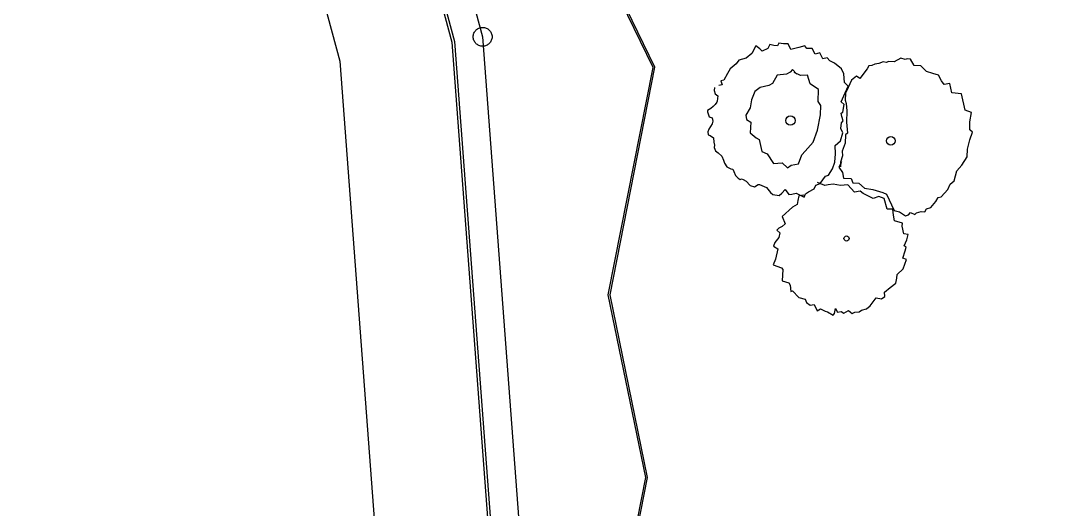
# Model space of a CAD drawing. Header units: millimetres. Extents: x 185 to 501, y 106 to 528.
# Drawn here: x 239 to 293.4, y 240.5 to 266.5 of the extents above; entities that cross this region are included whole.
import ezdxf

# ---------------------------------------------------------------- set-up
doc = ezdxf.new("R2010")
doc.units = ezdxf.units.MM
doc.linetypes.add('PHANTOM2', pattern=[31.75, 15.875, -3.175, 3.175, -3.175, 3.175, -3.175])
for name, color, linetype in [('aceras', 7, 'Continuous'), ('arboles', 84, 'Continuous'), ('cerca', 50, 'Continuous'), ('linprop', 7, 'PHANTOM2')]:
    doc.layers.add(name, color=color, linetype=linetype)

msp = doc.modelspace()

# ---------------------------------------------------------------- linework, layer by layer
at = {"layer": 'aceras'}
for points in [[(220.685, 526.299, -0.051149), (229.589, 487.578), (233.679, 410.147), (235.43, 377.517, 0.075485), (241.228, 311.192), (248.686, 291.171), (255.944, 264.301), (265.313, 139.313, -0.480676), (261.174, 136.03), (184.645, 135.349)], [(220.685, 526.299, -0.051149), (229.589, 487.578), (233.679, 410.147), (235.43, 377.517, 0.075485), (241.228, 311.192), (248.686, 291.171), (255.944, 264.301), (265.313, 139.313, -0.480676), (261.174, 136.03), (184.645, 135.349)], [(246.919, 320.826, 0.008844), (248.557, 313.432), (255.979, 293.508), (263.519, 265.596), (273.032, 138.686), (355.905, 138.686)], [(246.919, 320.826, 0.008844), (248.557, 313.432), (255.979, 293.508), (263.519, 265.596), (273.032, 138.686), (355.905, 138.686)], [(246.324, 316.423, 0.004082), (247.12, 312.994), (254.549, 293.05), (262.034, 265.342), (271.446, 139.776, 0.385731), (275.297, 136.436), (354.219, 136.436)], [(246.976, 312.95), (254.406, 293.004), (261.885, 265.316), (271.297, 139.762, 0.38586), (275.298, 136.286), (354.221, 136.286)], [(246.976, 312.95), (254.406, 293.004), (261.885, 265.316), (271.297, 139.762, 0.38586), (275.298, 136.286), (354.221, 136.286)], [(247.12, 312.994), (254.549, 293.05), (262.034, 265.342), (271.446, 139.776, 0.385731), (275.297, 136.436), (354.219, 136.436)]]:
    msp.add_lwpolyline(points, format="xyb", dxfattribs=at)
at = {"layer": 'arboles', "linetype": 'Continuous'}
for p, q in [((278.012, 265.111), (277.799, 264.712)), ((278.218, 264.954), (278.012, 265.111)), ((278.35, 264.838), (278.218, 264.954)), ((278.652, 264.969), (278.35, 264.838)), ((278.754, 265.189), (278.652, 264.969)), ((278.957, 265.126), (278.754, 265.189)), ((279.166, 265.115), (278.957, 265.126)), ((279.234, 265.261), (279.166, 265.115)), ((279.48, 265.23), (279.234, 265.261)), ((279.729, 265.225), (279.48, 265.23)), ((279.867, 264.922), (279.729, 265.225)), ((280.298, 265.03), (279.867, 264.922)), ((280.609, 265.119), (280.298, 265.03)), ((280.713, 264.981), (280.609, 265.119)), ((281.001, 264.982), (280.713, 264.981)), ((281.165, 264.674), (281.001, 264.982)), ((277.105, 264.36), (276.966, 264.16)), ((277.496, 264.462), (277.105, 264.36)), ((277.799, 264.712), (277.496, 264.462)), ((281.408, 264.737), (281.165, 264.674)), ((281.557, 264.418), (281.408, 264.737)), ((281.8, 264.48), (281.557, 264.418)), ((281.926, 264.312), (281.8, 264.48)), ((282.175, 264.187), (281.926, 264.312)), ((284.767, 264.263), (284.536, 264.186)), ((284.921, 264.235), (284.767, 264.263)), ((285.058, 264.29), (284.921, 264.235)), ((285.344, 264.265), (285.058, 264.29)), ((285.707, 264.465), (285.344, 264.265)), ((285.935, 264.397), (285.707, 264.465)), ((286.044, 264.43), (285.935, 264.397)), ((286.213, 264.413), (286.044, 264.43)), ((286.399, 264.075), (286.213, 264.413)), ((276.649, 263.899), (276.504, 263.647)), ((276.966, 264.16), (276.649, 263.899)), ((279.824, 263.726), (279.64, 263.619)), ((279.96, 263.859), (279.824, 263.726)), ((280.176, 263.61), (279.96, 263.859)), ((280.376, 263.539), (280.047, 263.703)), ((282.551, 263.894), (282.175, 264.187)), ((282.68, 263.633), (282.551, 263.894)), ((283.914, 263.887), (283.532, 263.386)), ((283.996, 264.045), (283.914, 263.887)), ((284.17, 264.079), (283.996, 264.045)), ((284.322, 264.145), (284.17, 264.079)), ((284.536, 264.186), (284.322, 264.145)), ((286.765, 264.062), (286.399, 264.075)), ((287.061, 263.757), (286.765, 264.062)), ((287.404, 263.655), (287.061, 263.757)), ((276.308, 263.285), (276.148, 263.26)), ((276.148, 263.26), (276.218, 263.049)), ((276.504, 263.647), (276.308, 263.285)), ((278.894, 263.123), (278.691, 263.003)), ((279.149, 263.567), (278.894, 263.123)), ((279.64, 263.619), (279.149, 263.567)), ((280.742, 263.56), (280.376, 263.539)), ((280.883, 263.097), (280.742, 263.56)), ((282.721, 263.161), (282.68, 263.633)), ((282.911, 262.968), (282.721, 263.161)), ((283.09, 263.294), (282.817, 262.707)), ((283.349, 263.512), (283.09, 263.294)), ((283.532, 263.386), (283.349, 263.512)), ((287.696, 263.563), (287.404, 263.655)), ((287.859, 263.255), (287.696, 263.563)), ((287.997, 263.071), (287.859, 263.255)), ((275.821, 262.895), (275.804, 262.739)), ((275.804, 262.739), (275.851, 262.559)), ((276.218, 263.049), (276.043, 263.014)), ((276.043, 263.014), (276.043, 263.014)), ((277.948, 262.699), (277.78, 262.257)), ((278.231, 262.911), (277.948, 262.699)), ((278.691, 263.003), (278.231, 262.911)), ((281.337, 262.805), (280.883, 263.097)), ((281.32, 262.161), (281.337, 262.805)), ((282.672, 262.455), (282.911, 262.968)), ((282.766, 262.597), (282.753, 262.228)), ((282.817, 262.707), (282.766, 262.597)), ((288.303, 263.109), (287.997, 263.071)), ((288.407, 262.613), (288.303, 263.109)), ((288.913, 262.561), (288.407, 262.613)), ((275.949, 262.13), (275.844, 262.003)), ((275.851, 262.559), (275.997, 262.453)), ((275.955, 262.182), (275.949, 262.13)), ((275.997, 262.453), (275.955, 262.182)), ((277.78, 262.257), (277.717, 261.831)), ((281.453, 261.945), (281.32, 262.161)), ((282.533, 262.135), (282.672, 262.455)), ((282.702, 261.999), (282.533, 262.135)), ((282.753, 262.228), (282.799, 262.047)), ((282.799, 262.047), (282.838, 261.67)), ((289.11, 261.704), (288.913, 262.561)), ((275.624, 261.791), (275.442, 261.678)), ((275.442, 261.678), (275.448, 261.611)), ((275.448, 261.611), (275.537, 261.343)), ((275.741, 261.903), (275.624, 261.791)), ((275.844, 262.003), (275.741, 261.903)), ((277.717, 261.831), (277.484, 261.436)), ((281.435, 261.458), (281.453, 261.945)), ((282.535, 261.539), (282.621, 261.603)), ((282.57, 261.373), (282.535, 261.539)), ((282.621, 261.603), (282.702, 261.999)), ((282.838, 261.67), (282.825, 261.062)), ((289.451, 261.577), (289.11, 261.704)), ((289.358, 261.077), (289.451, 261.577)), ((275.695, 260.983), (275.508, 260.699)), ((275.537, 261.343), (275.689, 261.289)), ((275.689, 261.289), (275.735, 261.109)), ((275.735, 261.109), (275.695, 260.983)), ((277.484, 261.436), (277.512, 261.203)), ((277.512, 261.203), (277.738, 261.057)), ((277.738, 261.057), (277.714, 260.502)), ((281.279, 260.646), (281.435, 261.458)), ((282.526, 260.719), (282.545, 261.02)), ((282.545, 261.02), (282.636, 261.136)), ((282.636, 261.136), (282.57, 261.373)), ((282.825, 261.062), (282.867, 260.472)), ((289.365, 260.651), (289.358, 261.077)), ((275.508, 260.699), (275.465, 260.548)), ((275.465, 260.548), (275.489, 260.398)), ((277.714, 260.502), (278.032, 260.235)), ((281.055, 260.004), (281.279, 260.646)), ((282.497, 260.075), (282.621, 260.503)), ((282.621, 260.503), (282.526, 260.719)), ((282.867, 260.472), (282.767, 260.397)), ((289.361, 260.122), (289.497, 260.535)), ((289.497, 260.535), (289.365, 260.651)), ((275.489, 260.398), (275.589, 260.353)), ((275.589, 260.353), (275.772, 260.227)), ((275.772, 260.227), (275.787, 260)), ((275.787, 260), (275.81, 259.85)), ((278.032, 260.235), (278.194, 260.135)), ((278.194, 260.135), (278.336, 259.515)), ((280.622, 259.522), (281.055, 260.004)), ((282.22, 259.82), (282.497, 260.075)), ((282.746, 259.95), (282.581, 259.516)), ((282.767, 260.397), (282.746, 259.95)), ((289.242, 259.626), (289.361, 260.122)), ((275.81, 259.85), (275.796, 259.72)), ((275.796, 259.72), (275.868, 259.534)), ((275.868, 259.534), (276.015, 259.428)), ((276.015, 259.428), (276.207, 259.261)), ((278.336, 259.515), (278.615, 259.377)), ((278.615, 259.377), (278.941, 258.863)), ((280.274, 258.85), (280.446, 259.327)), ((280.446, 259.327), (280.622, 259.522)), ((282.192, 258.937), (282.239, 259.379)), ((282.239, 259.379), (282.22, 259.82)), ((282.581, 259.516), (282.608, 259.273)), ((289.226, 259.232), (289.242, 259.626)), ((276.207, 259.261), (276.301, 259.045)), ((276.301, 259.045), (276.351, 258.891)), ((276.351, 258.891), (276.474, 258.696)), ((278.941, 258.863), (279.413, 258.901)), ((279.413, 258.901), (279.697, 258.639)), ((279.697, 258.639), (279.885, 258.78)), ((279.885, 258.78), (280.274, 258.85)), ((282.076, 258.587), (282.192, 258.937)), ((282.56, 258.95), (282.412, 258.672)), ((282.492, 258.684), (282.56, 258.95)), ((282.506, 258.933), (282.492, 258.684)), ((282.608, 259.273), (282.506, 258.933)), ((288.674, 258.483), (288.942, 258.78)), ((288.942, 258.78), (289.226, 259.232)), ((276.474, 258.696), (276.686, 258.592)), ((276.686, 258.592), (276.789, 258.573)), ((276.789, 258.573), (276.841, 258.445)), ((276.841, 258.445), (276.936, 258.229)), ((281.705, 258.19), (281.857, 258.255)), ((281.857, 258.255), (282.076, 258.587)), ((282.412, 258.672), (282.605, 258.385)), ((282.605, 258.385), (282.651, 258.086)), ((288.525, 257.941), (288.674, 258.483)), ((276.936, 258.229), (277.065, 258.086)), ((277.065, 258.086), (277.176, 258.026)), ((277.176, 258.026), (277.245, 258.054)), ((277.245, 258.054), (277.333, 258.024)), ((277.333, 258.024), (277.494, 257.929)), ((277.494, 257.929), (277.706, 257.705)), ((277.706, 257.705), (277.946, 257.622)), ((277.946, 257.622), (278.132, 257.761)), ((278.132, 257.761), (278.197, 257.763)), ((278.197, 257.763), (278.572, 257.589)), ((281.096, 257.518), (281.195, 257.712)), ((281.195, 257.712), (281.415, 257.805)), ((281.667, 257.707), (281.289, 257.854)), ((281.415, 257.805), (281.705, 258.19)), ((281.841, 257.741), (281.667, 257.707)), ((282.107, 257.773), (281.841, 257.741)), ((282.493, 257.703), (282.107, 257.773)), ((282.89, 257.738), (282.493, 257.703)), ((282.651, 258.086), (283.057, 258.079)), ((283.242, 257.356), (282.89, 257.738)), ((283.057, 258.079), (283.149, 257.837)), ((283.149, 257.837), (283.475, 257.818)), ((283.475, 257.818), (283.776, 257.565)), ((288.189, 257.498), (288.311, 257.78)), ((288.311, 257.78), (288.525, 257.941)), ((278.572, 257.589), (278.793, 257.324)), ((278.793, 257.324), (278.913, 257.223)), ((278.913, 257.223), (279.248, 257.162)), ((279.248, 257.162), (279.393, 257.295)), ((279.393, 257.295), (279.558, 257.491)), ((279.558, 257.491), (279.754, 257.23)), ((279.754, 257.23), (279.925, 257.239)), ((279.925, 257.239), (280.153, 257.291)), ((280.153, 257.291), (280.577, 257.082)), ((280.297, 257.159), (280.243, 256.903)), ((280.548, 257.18), (280.297, 257.159)), ((280.577, 257.082), (280.648, 257.254)), ((280.648, 257.254), (280.805, 257.372)), ((280.805, 257.372), (281.096, 257.518)), ((283.537, 257.409), (283.242, 257.356)), ((283.706, 257.273), (283.537, 257.409)), ((284.241, 257.004), (283.706, 257.273)), ((283.776, 257.565), (284.214, 257.486)), ((284.214, 257.486), (284.749, 257.336)), ((284.749, 257.336), (284.935, 257.236)), ((284.935, 257.236), (285.354, 256.379)), ((287.844, 257.096), (288.189, 257.498)), ((280.207, 256.685), (279.956, 256.544)), ((280.243, 256.903), (280.207, 256.685)), ((284.541, 257.109), (284.241, 257.004)), ((284.818, 257.006), (284.541, 257.109)), ((284.968, 256.449), (284.818, 257.006)), ((287.286, 256.534), (287.556, 256.856)), ((287.556, 256.856), (287.684, 257.072)), ((287.684, 257.072), (287.844, 257.096)), ((279.956, 256.544), (279.406, 256.061)), ((279.406, 256.061), (279.561, 255.675)), ((285.283, 256.445), (284.968, 256.449)), ((285.315, 256.134), (285.283, 256.445)), ((285.362, 255.834), (285.315, 256.134)), ((285.354, 256.379), (285.635, 256.302)), ((285.635, 256.302), (285.953, 256.085)), ((285.953, 256.085), (286.104, 256.151)), ((286.104, 256.151), (286.221, 256.262)), ((286.221, 256.262), (286.447, 256.169)), ((286.447, 256.169), (286.535, 256.259)), ((286.535, 256.259), (286.778, 256.321)), ((286.778, 256.321), (286.972, 256.299)), ((286.972, 256.299), (287.055, 256.457)), ((287.055, 256.457), (287.286, 256.534)), ((279.402, 255.531), (279.233, 255.429)), ((279.561, 255.675), (279.402, 255.531)), ((285.794, 255.703), (285.362, 255.834)), ((285.763, 255.537), (285.794, 255.703)), ((285.864, 255.134), (285.763, 255.537)), ((279.233, 255.429), (279.131, 255.328)), ((279.131, 255.328), (279.274, 255.196)), ((279.274, 255.196), (279.221, 254.941)), ((286.096, 255.092), (285.864, 255.134)), ((286.014, 254.816), (286.096, 255.092)), ((279.021, 254.672), (278.948, 254.473)), ((278.948, 254.473), (279.182, 254.338)), ((279.221, 254.941), (279.021, 254.672)), ((285.875, 254.496), (286.014, 254.816)), ((285.986, 254.436), (285.875, 254.496)), ((285.938, 254.233), (285.986, 254.436)), ((279.182, 254.338), (279.058, 253.791)), ((285.805, 253.846), (285.938, 254.233)), ((279.058, 253.791), (278.922, 253.498)), ((278.922, 253.498), (279.377, 253.336)), ((285.994, 253.772), (285.805, 253.846)), ((285.824, 253.286), (285.994, 253.772)), ((279.377, 253.336), (279.446, 253.244)), ((279.446, 253.244), (279.408, 252.641)), ((285.494, 252.776), (285.502, 252.973)), ((285.502, 252.973), (285.824, 253.286)), ((279.408, 252.641), (279.751, 252.54)), ((279.751, 252.54), (279.829, 252.406)), ((279.829, 252.406), (279.858, 252.07)), ((284.839, 252.046), (285.127, 252.286)), ((285.127, 252.286), (285.441, 252.52)), ((285.441, 252.52), (285.494, 252.776)), ((279.858, 252.07), (279.955, 252.119)), ((279.955, 252.119), (280.296, 251.752)), ((280.296, 251.752), (280.628, 251.666)), ((284.078, 251.309), (284.386, 251.73)), ((284.386, 251.73), (284.669, 251.679)), ((284.669, 251.679), (284.854, 251.818)), ((284.854, 251.818), (284.839, 252.046)), ((280.628, 251.666), (280.689, 251.496)), ((280.689, 251.496), (280.883, 251.355)), ((280.883, 251.355), (281.109, 251.38)), ((281.109, 251.38), (281.27, 251.047)), ((282.174, 250.91), (282.227, 251.165)), ((282.227, 251.165), (282.339, 250.986)), ((283.879, 251.159), (284.078, 251.309)), ((281.27, 251.047), (281.438, 251.149)), ((281.438, 251.149), (281.687, 251.024)), ((281.687, 251.024), (281.802, 250.99)), ((281.802, 250.99), (282.111, 250.815)), ((282.111, 250.815), (282.174, 250.91)), ((282.339, 250.986), (282.539, 251.016)), ((282.539, 251.016), (282.674, 250.926)), ((282.674, 250.926), (282.925, 251.066)), ((282.925, 251.066), (283.034, 250.98)), ((283.034, 250.98), (283.117, 250.899)), ((283.117, 250.899), (283.256, 250.98)), ((283.256, 250.98), (283.494, 250.99)), ((283.494, 250.99), (283.622, 251.086)), ((283.622, 251.086), (283.879, 251.159))]:
    msp.add_line(p, q, dxfattribs=at)
for centre, radius in [((279.844, 261.149), 0.251), ((285.172, 260.069), 0.232), ((282.821, 254.888), 0.137)]:
    msp.add_circle(centre, radius, dxfattribs=at)
at = {"layer": 'cerca'}
for points in [[(275.108, 198.864), (271.979, 205.724), (268.555, 223.776), (272.169, 242.208), (270.179, 251.893), (272.556, 263.963), (266.217, 277.022), (265.623, 288.697), (257.105, 303.141), (251.309, 319.277), (258.435, 328.211), (258.058, 340.512), (264.812, 344.202)], [(275.199, 198.905), (272.075, 205.754), (268.657, 223.775), (272.271, 242.208), (270.281, 251.893), (272.661, 263.976), (266.316, 277.048), (265.722, 288.726), (257.196, 303.184), (251.422, 319.258), (258.536, 328.177), (258.159, 340.454), (264.86, 344.115)]]:
    msp.add_lwpolyline(points, dxfattribs=at)
at = {"layer": 'linprop'}
msp.add_circle((263.519, 265.596), 0.5, dxfattribs=at)
msp.add_circle((263.519, 265.596), 0.5, dxfattribs=at)

doc.saveas('drawing.dxf')
